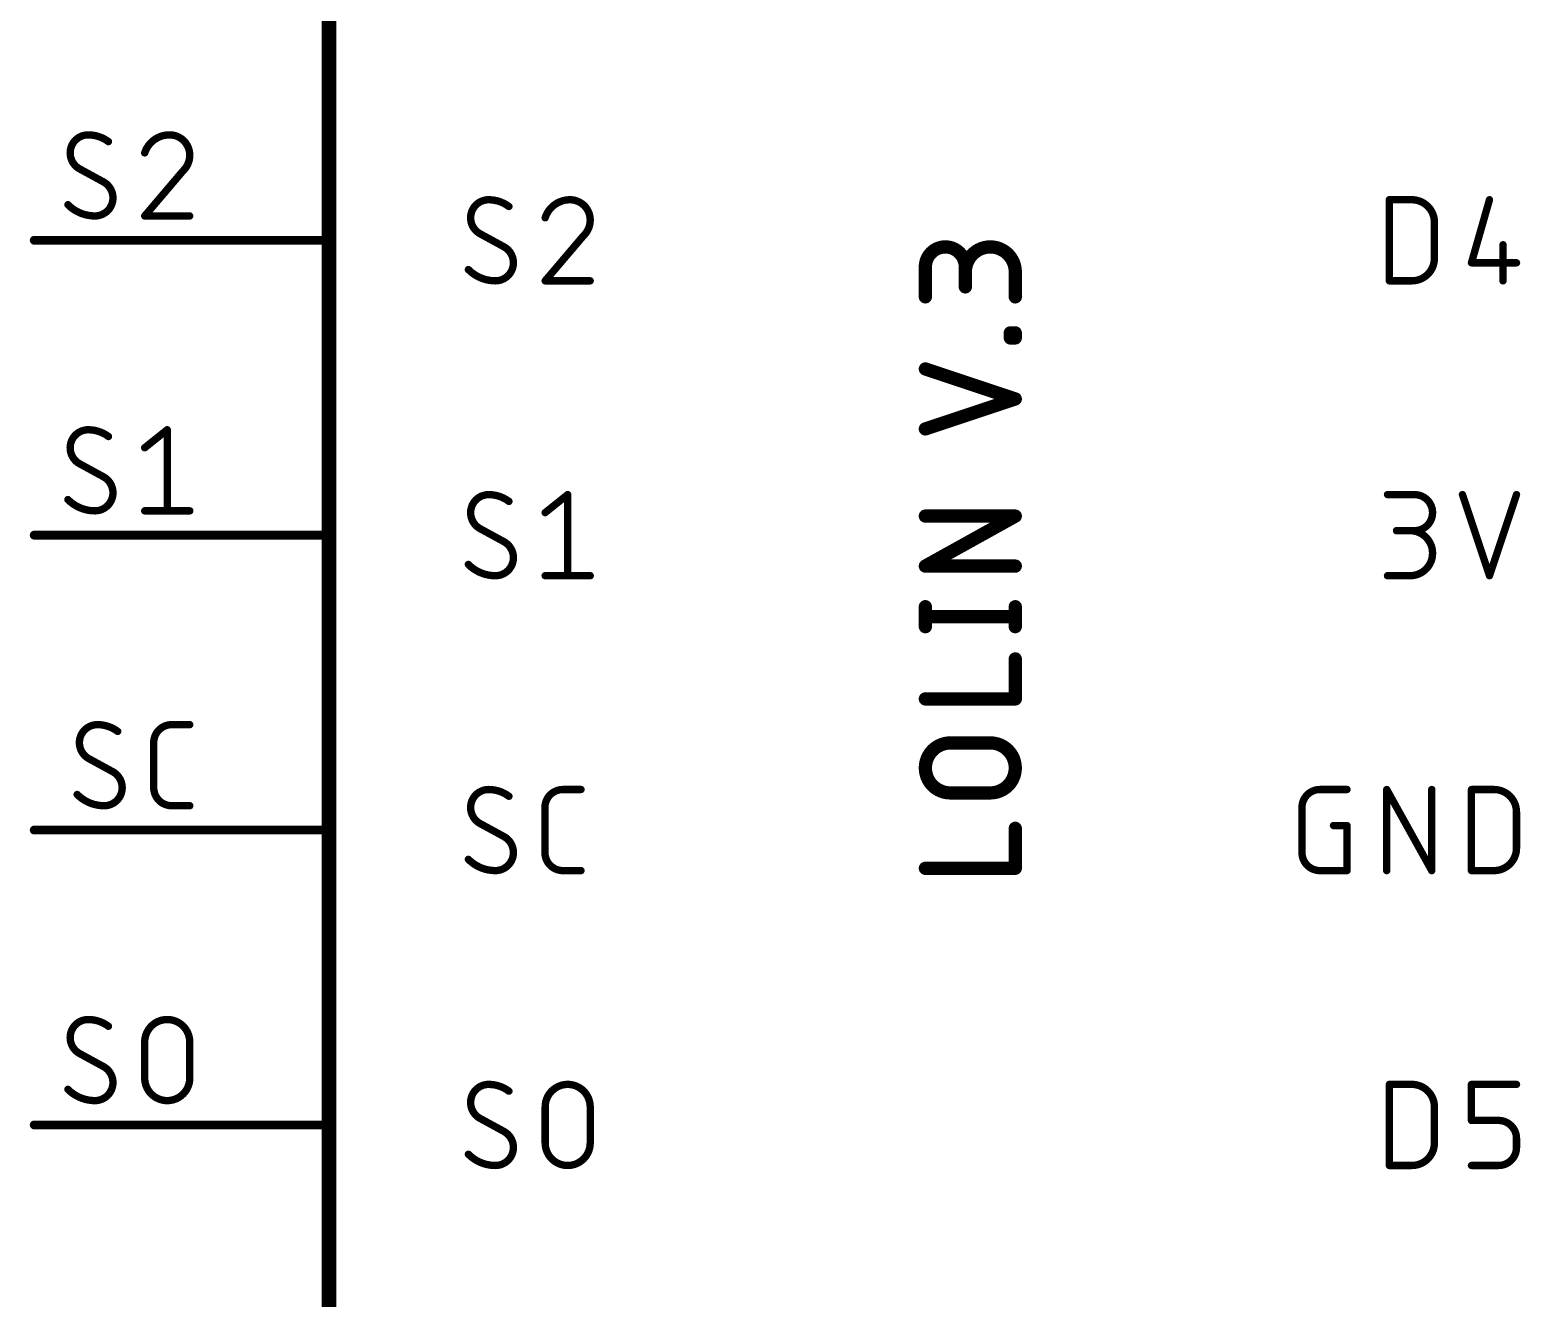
# Model space of a CAD drawing. Extents: x -10 to 250, y 0 to 179.
# Drawn here: x 83.74 to 109.42, y 93.54 to 115.39 of the extents above; entities that cross this region are included whole.
import ezdxf

# ---------------------------------------------------------------- set-up
doc = ezdxf.new("R2010")
doc.units = 0
doc.layers.add('94', color=14, linetype='CONTINUOUS')
doc.layers.add('95', color=250, linetype='CONTINUOUS')

msp = doc.modelspace()

# ---------------------------------------------------------------- linework, layer by layer
at = {"layer": '94'}
for points, const_width in [([(88.9, 134.62), (88.9, 58.42)], 0.254), ([(83.82, 111.76), (88.9, 111.76)], 0.1524), ([(99.1743, 110.7849), (99.1743, 111.3014)], 0.2286), ([(99.8629, 111.3014), (99.8629, 110.9571)], 0.2286), ([(100.7237, 110.7849), (100.7237, 111.2153)], 0.2286), ([(100.6376, 110.0781), (100.6376, 110.1642)], 0.2286), ([(100.6376, 110.1642), (100.7237, 110.1642)], 0.2286), ([(100.7237, 110.0781), (100.6376, 110.0781)], 0.2286), ([(100.7237, 110.1642), (100.7237, 110.0781)], 0.2286), ([(100.7237, 109.0269), (99.1743, 109.5434)], 0.2286), ([(99.1743, 108.5105), (100.7237, 109.0269)], 0.2286), ([(99.1743, 106.1477), (100.7237, 107.0084)], 0.2286), ([(100.7237, 107.0084), (99.1743, 107.0084)], 0.2286), ([(83.82, 106.68), (88.9, 106.68)], 0.1524), ([(100.7237, 106.1477), (99.1743, 106.1477)], 0.2286), ([(99.1743, 105.1033), (99.1743, 105.4476)], 0.2286), ([(100.7237, 105.1033), (100.7237, 105.4476)], 0.2286), ([(99.1743, 105.2754), (100.7237, 105.2754)], 0.2286), ([(100.7237, 103.859), (100.7237, 104.5476)], 0.2286), ([(99.1743, 103.859), (100.7237, 103.859)], 0.2286), ([(99.6047, 103.1006), (100.2933, 103.1006)], 0.2286), ([(100.2933, 102.2399), (99.6047, 102.2399)], 0.2286), ([(100.7237, 100.9411), (100.7237, 101.6298)], 0.2286), ([(83.82, 101.6), (88.9, 101.6)], 0.1524), ([(99.1743, 100.9411), (100.7237, 100.9411)], 0.2286), ([(83.82, 96.52), (88.9, 96.52)], 0.1524)]:
    msp.add_lwpolyline(points, dxfattribs=dict(at, const_width=const_width))
for points, const_width in [([(83.82, 111.7981, 1), (83.82, 111.7219)], 0.0762), ([(88.9, 111.7219, 1), (88.9, 111.7981)], 0.0762), ([(99.8629, 111.3014, 1), (99.1743, 111.3014)], 0.2286), ([(100.7237, 111.2153, 1), (99.8629, 111.2153)], 0.2286), ([(99.2314, 111.3014, 1), (99.1172, 111.3014)], 0.1143), ([(99.1172, 111.3014, 1), (99.2314, 111.3014)], 0.1143), ([(99.9201, 111.3014, 1), (99.8058, 111.3014)], 0.1143), ([(99.8058, 111.3014, 1), (99.9201, 111.3014)], 0.1143), ([(99.8058, 111.2153, 1), (99.9201, 111.2153)], 0.1143), ([(100.7809, 111.2153, 1), (100.6666, 111.2153)], 0.1143), ([(100.6666, 111.2153, 1), (100.7809, 111.2153)], 0.1143), ([(99.8058, 110.9571, 1), (99.9201, 110.9571)], 0.1143), ([(99.1172, 110.7849, 1), (99.2314, 110.7849)], 0.1143), ([(100.6666, 110.7849, 1), (100.7809, 110.7849)], 0.1143), ([(100.6376, 110.2213, 1), (100.6376, 110.107)], 0.1143), ([(100.6376, 110.1352, 1), (100.6376, 110.0209)], 0.1143), ([(100.6948, 110.1642, 1), (100.5805, 110.1642)], 0.1143), ([(100.7809, 110.1642, 1), (100.6666, 110.1642)], 0.1143), ([(100.7237, 110.107, 1), (100.7237, 110.2213)], 0.1143), ([(100.7237, 110.0209, 1), (100.7237, 110.1352)], 0.1143), ([(100.5805, 110.0781, 1), (100.6948, 110.0781)], 0.1143), ([(100.6666, 110.0781, 1), (100.7809, 110.0781)], 0.1143), ([(99.1924, 109.5976, 1), (99.1562, 109.4892)], 0.1143), ([(100.7418, 108.9727, 1), (100.7056, 109.0812)], 0.1143), ([(100.7056, 108.9727, 1), (100.7418, 109.0812)], 0.1143), ([(99.1562, 108.5647, 1), (99.1924, 108.4563)], 0.1143), ([(99.1743, 107.0656, 1), (99.1743, 106.9513)], 0.1143), ([(100.7515, 106.9585, 1), (100.6959, 107.0584)], 0.1143), ([(100.7237, 106.9513, 1), (100.7237, 107.0656)], 0.1143), ([(83.82, 106.7181, 1), (83.82, 106.6419)], 0.0762), ([(88.9, 106.6419, 1), (88.9, 106.7181)], 0.0762), ([(99.1743, 106.2048, 1), (99.1743, 106.0905)], 0.1143), ([(99.1465, 106.1976, 1), (99.2021, 106.0977)], 0.1143), ([(100.7237, 106.0905, 1), (100.7237, 106.2048)], 0.1143), ([(99.2314, 105.4476, 1), (99.1172, 105.4476)], 0.1143), ([(100.7809, 105.4476, 1), (100.6666, 105.4476)], 0.1143), ([(99.1743, 105.3326, 1), (99.1743, 105.2183)], 0.1143), ([(100.7237, 105.2183, 1), (100.7237, 105.3326)], 0.1143), ([(99.1172, 105.1033, 1), (99.2314, 105.1033)], 0.1143), ([(100.6666, 105.1033, 1), (100.7809, 105.1033)], 0.1143), ([(100.7809, 104.5476, 1), (100.6666, 104.5476)], 0.1143), ([(99.1743, 103.9161, 1), (99.1743, 103.8018)], 0.1143), ([(100.6666, 103.859, 1), (100.7809, 103.859)], 0.1143), ([(100.7237, 103.8018, 1), (100.7237, 103.9161)], 0.1143), ([(99.6047, 103.1006, 1), (99.6047, 102.2399)], 0.2286), ([(99.6047, 103.1578, 1), (99.6047, 103.0435)], 0.1143), ([(99.6047, 103.0435, 1), (99.6047, 103.1578)], 0.1143), ([(100.2933, 103.1578, 1), (100.2933, 103.0435)], 0.1143), ([(100.2933, 102.2399, 1), (100.2933, 103.1006)], 0.2286), ([(100.2933, 103.0435, 1), (100.2933, 103.1578)], 0.1143), ([(99.6047, 102.297, 1), (99.6047, 102.1827)], 0.1143), ([(99.6047, 102.1827, 1), (99.6047, 102.297)], 0.1143), ([(100.2933, 102.297, 1), (100.2933, 102.1827)], 0.1143), ([(100.2933, 102.1827, 1), (100.2933, 102.297)], 0.1143), ([(100.7809, 101.6298, 1), (100.6666, 101.6298)], 0.1143), ([(83.82, 101.6381, 1), (83.82, 101.5619)], 0.0762), ([(88.9, 101.5619, 1), (88.9, 101.6381)], 0.0762), ([(99.1743, 100.9983, 1), (99.1743, 100.884)], 0.1143), ([(100.6666, 100.9411, 1), (100.7809, 100.9411)], 0.1143), ([(100.7237, 100.884, 1), (100.7237, 100.9983)], 0.1143), ([(83.82, 96.5581, 1), (83.82, 96.4819)], 0.0762), ([(88.9, 96.4819, 1), (88.9, 96.5581)], 0.0762)]:
    msp.add_lwpolyline(points, format="xyb", dxfattribs=dict(at, const_width=const_width))
at = {"layer": '95'}
for points, const_width in [([(84.7496, 113.5761, 0.4142), (84.4392, 113.2657)], 0.127), ([(85.0989, 113.4597, 0.1623), (84.7496, 113.5761)], 0.127), ([(84.7496, 113.6078, 1), (84.7496, 113.5444)], 0.0635), ([(84.7496, 113.5443, 1), (84.7496, 113.6078)], 0.0635), ([(85.0798, 113.4343, 1), (85.1179, 113.4851)], 0.0635), ([(86.1505, 113.5761, 0.3252), (85.7236, 113.2657)], 0.127), ([(86.1505, 113.6079, 1), (86.1505, 113.5444)], 0.0635), ([(86.4997, 113.2268, 0.4142), (86.1505, 113.5761)], 0.127), ([(86.1505, 113.5444, 1), (86.1504, 113.6078)], 0.0635), ([(84.4709, 113.2657, 1), (84.4074, 113.2657)], 0.0635), ([(84.4074, 113.2657, 1), (84.4709, 113.2657)], 0.0635), ([(84.4392, 113.2657, 0.2656), (84.5944, 112.994)], 0.127), ([(85.6934, 113.2754, 1), (85.7538, 113.2559)], 0.0635), ([(86.3833, 112.9552, 0.2053), (86.4997, 113.2268)], 0.127), ([(86.5314, 113.2268, 1), (86.468, 113.2269)], 0.0635), ([(86.468, 113.2268, 1), (86.5315, 113.2268)], 0.0635), ([(84.6096, 113.0219, 1), (84.5792, 112.9661)], 0.0635), ([(84.5783, 112.9667, 1), (84.6105, 113.0214)], 0.0635), ([(86.3614, 112.9782, 1), (86.4052, 112.9322)], 0.0635), ([(86.4075, 112.9346, 1), (86.3591, 112.9758)], 0.0635), ([(85.0374, 112.7885, 1), (85.0051, 112.7338)], 0.0635), ([(85.1765, 112.4895, 0.2656), (85.0213, 112.7612)], 0.127), ([(85.006, 112.7333, 1), (85.0365, 112.7891)], 0.0635), ([(84.866, 112.1791, 0.4142), (85.1765, 112.4895)], 0.127), ([(85.2082, 112.4895, 1), (85.1447, 112.4895)], 0.0635), ([(85.1447, 112.4895, 1), (85.2082, 112.4895)], 0.0635), ([(91.6496, 112.4585, 0.4142), (91.3391, 112.1481)], 0.127), ([(91.9988, 112.3421, 0.1623), (91.6496, 112.4585)], 0.127), ([(91.6496, 112.4902, 1), (91.6495, 112.4268)], 0.0635), ([(91.6495, 112.4267, 1), (91.6496, 112.4902)], 0.0635), ([(93.0504, 112.4585, 0.3252), (92.6235, 112.1481)], 0.127), ([(93.0504, 112.4903, 1), (93.0504, 112.4267)], 0.0635), ([(93.3996, 112.1093, 0.4142), (93.0504, 112.4585)], 0.127), ([(93.0504, 112.4268, 1), (93.0504, 112.4902)], 0.0635), ([(107.1691, 112.4903, 1), (107.1691, 112.4267)], 0.0635), ([(107.2009, 112.4585, 1), (107.1374, 112.4585)], 0.0635), ([(107.5572, 112.4903, 1), (107.5572, 112.4267)], 0.0635), ([(107.9452, 112.0704, 0.4142), (107.5572, 112.4585)], 0.127), ([(107.5572, 112.4267, 1), (107.5572, 112.4903)], 0.0635), ([(108.9246, 112.4498, 1), (108.8635, 112.4672)], 0.0635), ([(84.4004, 112.3731, 0.2), (84.866, 112.1791)], 0.127), ([(84.4229, 112.3955, 1), (84.3778, 112.3508)], 0.0635), ([(84.866, 112.2109, 1), (84.866, 112.1474)], 0.0635), ([(84.866, 112.1474, 1), (84.866, 112.2108)], 0.0635), ([(85.7236, 112.2109, 1), (85.7236, 112.1474)], 0.0635), ([(85.6994, 112.1997, 1), (85.7478, 112.1585)], 0.0635), ([(86.4997, 112.1474, 1), (86.4997, 112.2109)], 0.0635), ([(91.9798, 112.3167, 1), (92.0178, 112.3675)], 0.0635), ([(91.3391, 112.1481, 0.2656), (91.4943, 111.8764)], 0.127), ([(91.3709, 112.1481, 1), (91.3074, 112.1481)], 0.0635), ([(91.3074, 112.1481, 1), (91.3709, 112.1481)], 0.0635), ([(92.5933, 112.1578, 1), (92.6537, 112.1383)], 0.0635), ([(93.2832, 111.8376, 0.2053), (93.3996, 112.1093)], 0.127), ([(93.4314, 112.1092, 1), (93.3679, 112.1093)], 0.0635), ([(93.3679, 112.1093, 1), (93.4314, 112.1093)], 0.0635), ([(107.977, 112.0704, 1), (107.9135, 112.0704)], 0.0635), ([(107.9135, 112.0704, 1), (107.977, 112.0704)], 0.0635), ([(91.5095, 111.9043, 1), (91.4791, 111.8485)], 0.0635), ([(91.4782, 111.8491, 1), (91.5104, 111.9038)], 0.0635), ([(92.0764, 111.3719, 0.2656), (91.9212, 111.6436)], 0.127), ([(91.9373, 111.6709, 1), (91.9051, 111.6162)], 0.0635), ([(93.2613, 111.8606, 1), (93.3051, 111.8146)], 0.0635), ([(93.3074, 111.817, 1), (93.259, 111.8582)], 0.0635), ([(109.1586, 111.6824, 1), (109.0951, 111.6824)], 0.0635), ([(91.906, 111.6157, 1), (91.9364, 111.6715)], 0.0635), ([(107.5572, 111.0615, 0.4142), (107.9452, 111.4496)], 0.127), ([(107.977, 111.4496, 1), (107.9135, 111.4496)], 0.0635), ([(107.9135, 111.4496, 1), (107.977, 111.4496)], 0.0635), ([(91.3003, 111.2555, 0.2), (91.766, 111.0615)], 0.127), ([(91.3228, 111.2779, 1), (91.2778, 111.2332)], 0.0635), ([(91.766, 111.0615, 0.4142), (92.0764, 111.3719)], 0.127), ([(92.1082, 111.3719, 1), (92.0447, 111.3719)], 0.0635), ([(92.0447, 111.3719, 1), (92.1082, 111.3719)], 0.0635), ([(108.5836, 111.4037, 1), (108.5836, 111.3402)], 0.0635), ([(108.5531, 111.3807, 1), (108.6141, 111.3632)], 0.0635), ([(109.3597, 111.3402, 1), (109.3597, 111.4037)], 0.0635), ([(91.766, 111.0933, 1), (91.766, 111.0298)], 0.0635), ([(91.766, 111.0298, 1), (91.766, 111.0932)], 0.0635), ([(92.6235, 111.0933, 1), (92.6235, 111.0298)], 0.0635), ([(92.5993, 111.0821, 1), (92.6477, 111.0409)], 0.0635), ([(93.3996, 111.0298, 1), (93.3996, 111.0933)], 0.0635), ([(107.1691, 111.0933, 1), (107.1691, 111.0298)], 0.0635), ([(107.1374, 111.0615, 1), (107.2009, 111.0615)], 0.0635), ([(107.5572, 111.0932, 1), (107.5572, 111.0298)], 0.0635), ([(107.5572, 111.0298, 1), (107.5572, 111.0933)], 0.0635), ([(109.0951, 111.0615, 1), (109.1586, 111.0615)], 0.0635), ([(84.7496, 108.4961, 0.4142), (84.4392, 108.1857)], 0.127), ([(85.0989, 108.3797, 0.1623), (84.7496, 108.4961)], 0.127), ([(84.7496, 108.5278, 1), (84.7496, 108.4644)], 0.0635), ([(84.7496, 108.4643, 1), (84.7496, 108.5278)], 0.0635), ([(85.0798, 108.3543, 1), (85.1179, 108.4051)], 0.0635), ([(86.1434, 108.4961, 1), (86.0799, 108.4961)], 0.0635), ([(86.1315, 108.4713, 1), (86.0918, 108.5209)], 0.0635), ([(84.4709, 108.1857, 1), (84.4074, 108.1857)], 0.0635), ([(84.4074, 108.1857, 1), (84.4709, 108.1857)], 0.0635), ([(84.4392, 108.1857, 0.2656), (84.5944, 107.914)], 0.127), ([(85.7038, 108.2104, 1), (85.7434, 108.1609)], 0.0635), ([(84.6096, 107.9419, 1), (84.5792, 107.8861)], 0.0635), ([(84.5783, 107.8867, 1), (84.6105, 107.9414)], 0.0635), ([(85.0374, 107.7085, 1), (85.0051, 107.6538)], 0.0635), ([(85.1765, 107.4095, 0.2656), (85.0213, 107.6812)], 0.127), ([(85.006, 107.6533, 1), (85.0365, 107.7091)], 0.0635), ([(84.4004, 107.2931, 0.2), (84.866, 107.0991)], 0.127), ([(84.4229, 107.3155, 1), (84.3778, 107.2708)], 0.0635), ([(84.866, 107.0991, 0.4142), (85.1765, 107.4095)], 0.127), ([(85.2082, 107.4095, 1), (85.1447, 107.4095)], 0.0635), ([(85.1447, 107.4095, 1), (85.2082, 107.4095)], 0.0635), ([(91.6496, 107.3785, 0.4142), (91.3391, 107.0681)], 0.127), ([(91.9988, 107.2621, 0.1623), (91.6496, 107.3785)], 0.127), ([(91.6496, 107.4102, 1), (91.6495, 107.3468)], 0.0635), ([(91.6495, 107.3467, 1), (91.6496, 107.4102)], 0.0635), ([(93.0433, 107.3785, 1), (92.9798, 107.3785)], 0.0635), ([(93.0314, 107.3537, 1), (92.9917, 107.4033)], 0.0635), ([(107.1371, 107.4103, 1), (107.1371, 107.3468)], 0.0635), ([(107.6028, 107.4103, 1), (107.6028, 107.3468)], 0.0635), ([(107.6028, 106.7576, 1), (107.6028, 107.3785)], 0.127), ([(107.6028, 107.3468, 1), (107.6028, 107.4103)], 0.0635), ([(108.4585, 107.3885, 1), (108.3982, 107.3685)], 0.0635), ([(109.3898, 107.3685, 1), (109.3296, 107.3885)], 0.0635), ([(84.866, 107.1309, 1), (84.866, 107.0674)], 0.0635), ([(84.866, 107.0674, 1), (84.866, 107.1308)], 0.0635), ([(85.7236, 107.1309, 1), (85.7236, 107.0674)], 0.0635), ([(86.0799, 107.0991, 1), (86.1434, 107.0991)], 0.0635), ([(86.4997, 107.0674, 1), (86.4997, 107.1309)], 0.0635), ([(91.3391, 107.0681, 0.2656), (91.4943, 106.7964)], 0.127), ([(91.3709, 107.0681, 1), (91.3074, 107.0681)], 0.0635), ([(91.3074, 107.0681, 1), (91.3709, 107.0681)], 0.0635), ([(91.9798, 107.2367, 1), (92.0178, 107.2875)], 0.0635), ([(92.6037, 107.0928, 1), (92.6434, 107.0433)], 0.0635), ([(91.5095, 106.8243, 1), (91.4791, 106.7685)], 0.0635), ([(91.4782, 106.7691, 1), (91.5104, 106.8238)], 0.0635), ([(92.0764, 106.2919, 0.2656), (91.9212, 106.5636)], 0.127), ([(91.9373, 106.5909, 1), (91.9051, 106.5362)], 0.0635), ([(91.906, 106.5357, 1), (91.9364, 106.5915)], 0.0635), ([(107.2923, 106.7894, 1), (107.2923, 106.7259)], 0.0635), ([(107.5252, 106.7894, 1), (107.5252, 106.7259)], 0.0635), ([(107.5252, 105.9815, 1), (107.5252, 106.7576)], 0.127), ([(107.6028, 106.7894, 1), (107.6028, 106.7259)], 0.0635), ([(107.6028, 106.7259, 1), (107.6028, 106.7894)], 0.0635), ([(91.766, 105.9815, 0.4142), (92.0764, 106.2919)], 0.127), ([(92.1082, 106.2919, 1), (92.0447, 106.2919)], 0.0635), ([(92.0447, 106.2919, 1), (92.1082, 106.2919)], 0.0635), ([(91.3003, 106.1755, 0.2), (91.766, 105.9815)], 0.127), ([(91.3228, 106.1979, 1), (91.2778, 106.1532)], 0.0635), ([(91.766, 106.0133, 1), (91.766, 105.9498)], 0.0635), ([(91.766, 105.9498, 1), (91.766, 106.0132)], 0.0635), ([(92.6235, 106.0133, 1), (92.6235, 105.9498)], 0.0635), ([(92.9798, 105.9815, 1), (93.0433, 105.9815)], 0.0635), ([(93.3996, 105.9498, 1), (93.3996, 106.0133)], 0.0635), ([(107.1371, 106.0133, 1), (107.1371, 105.9498)], 0.0635), ([(107.5252, 106.0133, 1), (107.5252, 105.9498)], 0.0635), ([(107.5252, 105.9498, 1), (107.5252, 106.0133)], 0.0635), ([(108.8639, 105.9915, 1), (108.9242, 105.9715)], 0.0635), ([(108.8639, 105.9715, 1), (108.9242, 105.9915)], 0.0635), ([(84.9088, 103.4161, 0.4142), (84.5984, 103.1057)], 0.127), ([(85.2581, 103.2997, 0.1623), (84.9088, 103.4161)], 0.127), ([(84.9088, 103.4478, 1), (84.9088, 103.3844)], 0.0635), ([(84.9088, 103.3843, 1), (84.9088, 103.4478)], 0.0635), ([(85.239, 103.2743, 1), (85.2771, 103.3251)], 0.0635), ([(86.1893, 103.4161, 0.4142), (85.8788, 103.1057)], 0.127), ([(86.1893, 103.4479, 1), (86.1893, 103.3843)], 0.0635), ([(86.1893, 103.3844, 1), (86.1893, 103.4478)], 0.0635), ([(86.4997, 103.3843, 1), (86.4997, 103.4479)], 0.0635), ([(84.6301, 103.1057, 1), (84.5666, 103.1057)], 0.0635), ([(84.5666, 103.1057, 1), (84.6301, 103.1057)], 0.0635), ([(84.5984, 103.1057, 0.2656), (84.7536, 102.834)], 0.127), ([(85.9106, 103.1057, 1), (85.8471, 103.1057)], 0.0635), ([(85.8471, 103.1057, 1), (85.9106, 103.1057)], 0.0635), ([(84.7688, 102.8619, 1), (84.7384, 102.8061)], 0.0635), ([(84.7375, 102.8067, 1), (84.7697, 102.8614)], 0.0635), ([(85.3357, 102.3295, 0.2656), (85.1805, 102.6012)], 0.127), ([(85.1966, 102.6285, 1), (85.1644, 102.5738)], 0.0635), ([(85.1653, 102.5733, 1), (85.1957, 102.6291)], 0.0635), ([(84.5596, 102.2131, 0.2), (85.0253, 102.0191)], 0.127), ([(84.5821, 102.2355, 1), (84.537, 102.1908)], 0.0635), ([(85.0253, 102.0191, 0.4142), (85.3357, 102.3295)], 0.127), ([(85.3675, 102.3295, 1), (85.304, 102.3295)], 0.0635), ([(85.304, 102.3295, 1), (85.3674, 102.3295)], 0.0635), ([(85.8788, 102.3295, 0.4142), (86.1893, 102.0191)], 0.127), ([(85.9106, 102.3295, 1), (85.8471, 102.3295)], 0.0635), ([(85.8471, 102.3295, 1), (85.9106, 102.3295)], 0.0635), ([(91.6496, 102.2985, 0.4142), (91.3391, 101.9881)], 0.127), ([(91.9988, 102.1821, 0.1623), (91.6496, 102.2985)], 0.127), ([(91.6496, 102.3302, 1), (91.6495, 102.2668)], 0.0635), ([(91.6495, 102.2667, 1), (91.6496, 102.3302)], 0.0635), ([(91.9798, 102.1567, 1), (92.0178, 102.2075)], 0.0635), ([(92.93, 102.2985, 0.4142), (92.6195, 101.9881)], 0.127), ([(92.93, 102.3303, 1), (92.93, 102.2668)], 0.0635), ([(92.93, 102.2668, 1), (92.93, 102.3302)], 0.0635), ([(93.2404, 102.2668, 1), (93.2404, 102.3303)], 0.0635), ([(105.9738, 102.2985, 0.4142), (105.6634, 101.9881)], 0.127), ([(105.9738, 102.3303, 1), (105.9738, 102.2668)], 0.0635), ([(105.9738, 102.2668, 1), (105.9738, 102.3302)], 0.0635), ([(106.4395, 102.2668, 1), (106.4395, 102.3303)], 0.0635), ([(107.1552, 102.2985, 1), (107.0917, 102.2985)], 0.0635), ([(107.1512, 102.3139, 1), (107.0957, 102.2831)], 0.0635), ([(107.9313, 102.2985, 1), (107.8678, 102.2985)], 0.0635), ([(108.6153, 102.2985, 1), (108.5518, 102.2985)], 0.0635), ([(108.5836, 102.3303, 1), (108.5836, 102.2668)], 0.0635), ([(109.3597, 101.9104, 0.4142), (108.9716, 102.2985)], 0.127), ([(108.9716, 102.3303, 1), (108.9716, 102.2668)], 0.0635), ([(108.9716, 102.2668, 1), (108.9716, 102.3303)], 0.0635), ([(85.0253, 102.0509, 1), (85.0253, 101.9874)], 0.0635), ([(85.0253, 101.9874, 1), (85.0253, 102.0508)], 0.0635), ([(86.1893, 102.0509, 1), (86.1893, 101.9874)], 0.0635), ([(86.1893, 101.9874, 1), (86.1893, 102.0509)], 0.0635), ([(86.4997, 101.9874, 1), (86.4997, 102.0509)], 0.0635), ([(91.3391, 101.9881, 0.2656), (91.4943, 101.7164)], 0.127), ([(91.3709, 101.9881, 1), (91.3074, 101.9881)], 0.0635), ([(91.3074, 101.9881, 1), (91.3709, 101.9881)], 0.0635), ([(92.6513, 101.9881, 1), (92.5878, 101.9881)], 0.0635), ([(92.5878, 101.9881, 1), (92.6513, 101.9881)], 0.0635), ([(105.6951, 101.9881, 1), (105.6316, 101.9881)], 0.0635), ([(105.6316, 101.9881, 1), (105.6951, 101.9881)], 0.0635), ([(109.3915, 101.9104, 1), (109.328, 101.9104)], 0.0635), ([(91.5095, 101.7443, 1), (91.4791, 101.6885)], 0.0635), ([(91.4782, 101.6891, 1), (91.5104, 101.7438)], 0.0635), ([(106.2066, 101.7094, 1), (106.2066, 101.6459)], 0.0635), ([(106.4712, 101.6776, 1), (106.4077, 101.6776)], 0.0635), ([(106.4395, 101.6459, 1), (106.4395, 101.7094)], 0.0635), ([(109.328, 101.9104, 1), (109.3915, 101.9104)], 0.0635), ([(92.0764, 101.2119, 0.2656), (91.9212, 101.4836)], 0.127), ([(91.9373, 101.5109, 1), (91.9051, 101.4562)], 0.0635), ([(91.906, 101.4557, 1), (91.9364, 101.5115)], 0.0635), ([(91.766, 100.9015, 0.4142), (92.0764, 101.2119)], 0.127), ([(92.1082, 101.2119, 1), (92.0447, 101.2119)], 0.0635), ([(92.0447, 101.2119, 1), (92.1082, 101.2119)], 0.0635), ([(92.6195, 101.2119, 0.4142), (92.93, 100.9015)], 0.127), ([(92.6513, 101.2119, 1), (92.5878, 101.2119)], 0.0635), ([(92.5878, 101.2119, 1), (92.6513, 101.2119)], 0.0635), ([(105.6634, 101.2119, 0.4142), (105.9738, 100.9015)], 0.127), ([(105.6951, 101.2119, 1), (105.6316, 101.2119)], 0.0635), ([(105.6316, 101.2119, 1), (105.6951, 101.2119)], 0.0635), ([(108.9716, 100.9015, 0.4142), (109.3597, 101.2896)], 0.127), ([(109.3915, 101.2896, 1), (109.328, 101.2896)], 0.0635), ([(109.328, 101.2896, 1), (109.3915, 101.2896)], 0.0635), ([(91.3003, 101.0955, 0.2), (91.766, 100.9015)], 0.127), ([(91.3228, 101.1179, 1), (91.2778, 101.0732)], 0.0635), ([(91.766, 100.9333, 1), (91.766, 100.8697)], 0.0635), ([(91.766, 100.8698, 1), (91.766, 100.9332)], 0.0635), ([(92.93, 100.9333, 1), (92.93, 100.8697)], 0.0635), ([(92.93, 100.8697, 1), (92.93, 100.9333)], 0.0635), ([(93.2404, 100.8697, 1), (93.2404, 100.9333)], 0.0635), ([(105.9738, 100.9333, 1), (105.9738, 100.8697)], 0.0635), ([(105.9738, 100.8697, 1), (105.9738, 100.9333)], 0.0635), ([(106.4077, 100.9015, 1), (106.4712, 100.9015)], 0.0635), ([(106.4395, 100.8697, 1), (106.4395, 100.9333)], 0.0635), ([(107.0917, 100.9015, 1), (107.1552, 100.9015)], 0.0635), ([(107.8678, 100.9015, 1), (107.9313, 100.9015)], 0.0635), ([(107.8718, 100.8861, 1), (107.9273, 100.9169)], 0.0635), ([(108.5836, 100.9333, 1), (108.5836, 100.8697)], 0.0635), ([(108.5518, 100.9015, 1), (108.6153, 100.9015)], 0.0635), ([(108.9716, 100.9332, 1), (108.9716, 100.8698)], 0.0635), ([(108.9716, 100.8697, 1), (108.9716, 100.9333)], 0.0635), ([(84.7496, 98.3361, 0.4142), (84.4392, 98.0257)], 0.127), ([(85.0989, 98.2197, 0.1623), (84.7496, 98.3361)], 0.127), ([(84.7496, 98.3678, 1), (84.7496, 98.3044)], 0.0635), ([(84.7496, 98.3043, 1), (84.7496, 98.3678)], 0.0635), ([(86.4997, 97.948, 1), (85.7236, 97.948)], 0.127), ([(85.0798, 98.1943, 1), (85.1179, 98.2451)], 0.0635), ([(84.4709, 98.0257, 1), (84.4074, 98.0257)], 0.0635), ([(84.4074, 98.0257, 1), (84.4709, 98.0257)], 0.0635), ([(84.4392, 98.0257, 0.2656), (84.5944, 97.754)], 0.127), ([(85.7553, 97.948, 1), (85.6918, 97.948)], 0.0635), ([(85.6918, 97.948, 1), (85.7553, 97.948)], 0.0635), ([(86.4679, 97.948, 1), (86.5314, 97.948)], 0.0635), ([(86.5315, 97.948, 1), (86.468, 97.948)], 0.0635), ([(84.6096, 97.7819, 1), (84.5792, 97.7261)], 0.0635), ([(84.5783, 97.7267, 1), (84.6105, 97.7814)], 0.0635), ([(85.0374, 97.5485, 1), (85.0051, 97.4938)], 0.0635), ([(85.1765, 97.2495, 0.2656), (85.0213, 97.5212)], 0.127), ([(85.006, 97.4933, 1), (85.0365, 97.5491)], 0.0635), ([(85.7553, 97.3272, 1), (85.6918, 97.3272)], 0.0635), ([(85.6918, 97.3272, 1), (85.7553, 97.3272)], 0.0635), ([(85.7236, 97.3272, 1), (86.4997, 97.3272)], 0.127), ([(86.5315, 97.3272, 1), (86.468, 97.3272)], 0.0635), ([(86.468, 97.3272, 1), (86.5315, 97.3272)], 0.0635), ([(84.4004, 97.1331, 0.2), (84.866, 96.9391)], 0.127), ([(84.4229, 97.1555, 1), (84.3778, 97.1108)], 0.0635), ([(84.866, 96.9391, 0.4142), (85.1765, 97.2495)], 0.127), ([(85.2082, 97.2495, 1), (85.1447, 97.2495)], 0.0635), ([(85.1447, 97.2495, 1), (85.2082, 97.2495)], 0.0635), ([(91.6496, 97.2185, 0.4142), (91.3391, 96.9081)], 0.127), ([(91.9988, 97.1021, 0.1623), (91.6496, 97.2185)], 0.127), ([(91.6496, 97.2502, 1), (91.6495, 97.1868)], 0.0635), ([(91.6495, 97.1867, 1), (91.6496, 97.2502)], 0.0635), ([(91.9798, 97.0767, 1), (92.0178, 97.1275)], 0.0635), ([(93.3996, 96.8304, 1), (92.6235, 96.8304)], 0.127), ([(107.2009, 97.2185, 1), (107.1374, 97.2185)], 0.0635), ([(107.1691, 97.2503, 1), (107.1691, 97.1868)], 0.0635), ([(107.9452, 96.8304, 0.4142), (107.5572, 97.2185)], 0.127), ([(107.5572, 97.2503, 1), (107.5572, 97.1868)], 0.0635), ([(107.5572, 97.1868, 1), (107.5572, 97.2503)], 0.0635), ([(108.6153, 97.2185, 1), (108.5518, 97.2185)], 0.0635), ([(108.5836, 97.2503, 1), (108.5836, 97.1868)], 0.0635), ([(109.3597, 97.1868, 1), (109.3597, 97.2503)], 0.0635), ([(84.866, 96.9709, 1), (84.866, 96.9074)], 0.0635), ([(84.866, 96.9074, 1), (84.866, 96.9708)], 0.0635), ([(91.3391, 96.9081, 0.2656), (91.4943, 96.6364)], 0.127), ([(91.3709, 96.9081, 1), (91.3074, 96.9081)], 0.0635), ([(91.3074, 96.9081, 1), (91.3709, 96.9081)], 0.0635), ([(92.6553, 96.8304, 1), (92.5918, 96.8304)], 0.0635), ([(92.5918, 96.8304, 1), (92.6553, 96.8304)], 0.0635), ([(93.4314, 96.8304, 1), (93.3679, 96.8304)], 0.0635), ([(93.3679, 96.8304, 1), (93.4314, 96.8304)], 0.0635), ([(107.977, 96.8304, 1), (107.9135, 96.8304)], 0.0635), ([(107.9135, 96.8304, 1), (107.977, 96.8304)], 0.0635), ([(91.5095, 96.6643, 1), (91.4791, 96.6085)], 0.0635), ([(91.4782, 96.6091, 1), (91.5104, 96.6638)], 0.0635), ([(108.5518, 96.5976, 1), (108.6153, 96.5976)], 0.0635), ([(108.5836, 96.6294, 1), (108.5836, 96.5659)], 0.0635), ([(109.0493, 96.6294, 1), (109.0493, 96.5659)], 0.0635), ([(109.3597, 96.2872, 0.4142), (109.0493, 96.5976)], 0.127), ([(109.0493, 96.5659, 1), (109.0493, 96.6294)], 0.0635), ([(92.0764, 96.1319, 0.2656), (91.9212, 96.4036)], 0.127), ([(91.9373, 96.4309, 1), (91.9051, 96.3762)], 0.0635), ([(91.906, 96.3757, 1), (91.9364, 96.4315)], 0.0635), ([(109.3915, 96.2872, 1), (109.328, 96.2872)], 0.0635), ([(109.328, 96.2872, 1), (109.3915, 96.2872)], 0.0635), ([(91.3003, 96.0155, 0.2), (91.766, 95.8215)], 0.127), ([(91.3228, 96.0379, 1), (91.2778, 95.9932)], 0.0635), ([(91.766, 95.8215, 0.4142), (92.0764, 96.1319)], 0.127), ([(92.1082, 96.1319, 1), (92.0447, 96.1319)], 0.0635), ([(92.0447, 96.1319, 1), (92.1082, 96.1319)], 0.0635), ([(92.6235, 96.2096, 1), (93.3996, 96.2096)], 0.127), ([(92.6553, 96.2096, 1), (92.5918, 96.2096)], 0.0635), ([(92.5918, 96.2096, 1), (92.6553, 96.2096)], 0.0635), ([(93.4314, 96.2096, 1), (93.3679, 96.2096)], 0.0635), ([(93.3679, 96.2096, 1), (93.4314, 96.2096)], 0.0635), ([(107.5572, 95.8215, 0.4142), (107.9452, 96.2096)], 0.127), ([(107.977, 96.2096, 1), (107.9135, 96.2096)], 0.0635), ([(107.9135, 96.2096, 1), (107.977, 96.2096)], 0.0635), ([(109.0493, 95.8215, 0.4142), (109.3597, 96.1319)], 0.127), ([(109.3915, 96.1319, 1), (109.328, 96.1319)], 0.0635), ([(109.328, 96.1319, 1), (109.3915, 96.1319)], 0.0635), ([(91.766, 95.8533, 1), (91.766, 95.7897)], 0.0635), ([(91.766, 95.7898, 1), (91.766, 95.8532)], 0.0635), ([(107.1691, 95.8533, 1), (107.1691, 95.7897)], 0.0635), ([(107.1374, 95.8215, 1), (107.2009, 95.8215)], 0.0635), ([(107.5572, 95.8532, 1), (107.5572, 95.7898)], 0.0635), ([(107.5572, 95.7897, 1), (107.5572, 95.8533)], 0.0635), ([(108.5836, 95.8533, 1), (108.5836, 95.7897)], 0.0635), ([(109.0493, 95.8533, 1), (109.0493, 95.7897)], 0.0635), ([(109.0493, 95.7897, 1), (109.0493, 95.8533)], 0.0635)]:
    msp.add_lwpolyline(points, format="xyb", dxfattribs=dict(at, const_width=const_width))
at = {"layer": '95', "const_width": 0.127}
for points in [[(85.0213, 112.7612), (84.5944, 112.994)], [(86.3833, 112.9552), (85.7236, 112.1791)], [(107.1691, 111.0615), (107.1691, 112.4585)], [(107.1691, 112.4585), (107.5572, 112.4585)], [(108.894, 112.4585), (108.5836, 111.3719)], [(85.7236, 112.1791), (86.4997, 112.1791)], [(107.9452, 112.0704), (107.9452, 111.4496)], [(91.9212, 111.6436), (91.4943, 111.8764)], [(93.2832, 111.8376), (92.6235, 111.0615)], [(109.1269, 111.6824), (109.1269, 111.0615)], [(108.5836, 111.3719), (109.3597, 111.3719)], [(92.6235, 111.0615), (93.3996, 111.0615)], [(107.5572, 111.0615), (107.1691, 111.0615)], [(85.7236, 108.1857), (86.1116, 108.4961)], [(86.1116, 108.4961), (86.1116, 107.0991)], [(85.0213, 107.6812), (84.5944, 107.914)], [(92.6235, 107.0681), (93.0116, 107.3785)], [(93.0116, 107.3785), (93.0116, 105.9815)], [(107.1371, 107.3785), (107.6028, 107.3785)], [(108.4284, 107.3785), (108.894, 105.9815)], [(108.894, 105.9815), (109.3597, 107.3785)], [(85.7236, 107.0991), (86.4997, 107.0991)], [(91.9212, 106.5636), (91.4943, 106.7964)], [(107.6028, 106.7576), (107.2923, 106.7576)], [(92.6235, 105.9815), (93.3996, 105.9815)], [(107.1371, 105.9815), (107.5252, 105.9815)], [(86.1893, 103.4161), (86.4997, 103.4161)], [(85.8788, 102.3295), (85.8788, 103.1057)], [(85.1805, 102.6012), (84.7536, 102.834)], [(92.93, 102.2985), (93.2404, 102.2985)], [(105.9738, 102.2985), (106.4395, 102.2985)], [(107.1235, 100.9015), (107.1235, 102.2985)], [(107.1235, 102.2985), (107.8996, 100.9015)], [(107.8996, 100.9015), (107.8996, 102.2985)], [(108.5836, 100.9015), (108.5836, 102.2985)], [(108.5836, 102.2985), (108.9716, 102.2985)], [(86.4997, 102.0191), (86.1893, 102.0191)], [(92.6195, 101.2119), (92.6195, 101.9881)], [(105.6634, 101.2119), (105.6634, 101.9881)], [(109.3597, 101.9104), (109.3597, 101.2896)], [(91.9212, 101.4836), (91.4943, 101.7164)], [(106.2066, 101.6776), (106.4395, 101.6776)], [(106.4395, 101.6776), (106.4395, 100.9015)], [(93.2404, 100.9015), (92.93, 100.9015)], [(106.4395, 100.9015), (105.9738, 100.9015)], [(108.9716, 100.9015), (108.5836, 100.9015)], [(85.7236, 97.3272), (85.7236, 97.948)], [(86.4997, 97.948), (86.4997, 97.3272)], [(85.0213, 97.5212), (84.5944, 97.754)], [(107.1691, 95.8215), (107.1691, 97.2185)], [(107.1691, 97.2185), (107.5572, 97.2185)], [(108.5836, 96.5976), (108.5836, 97.2185)], [(108.5836, 97.2185), (109.3597, 97.2185)], [(92.6235, 96.2096), (92.6235, 96.8304)], [(93.3996, 96.8304), (93.3996, 96.2096)], [(107.9452, 96.8304), (107.9452, 96.2096)], [(91.9212, 96.4036), (91.4943, 96.6364)], [(109.0493, 96.5976), (108.5836, 96.5976)], [(109.3597, 96.1319), (109.3597, 96.2872)], [(107.5572, 95.8215), (107.1691, 95.8215)], [(108.5836, 95.8215), (109.0493, 95.8215)]]:
    msp.add_lwpolyline(points, dxfattribs=at)

doc.saveas('drawing.dxf')
